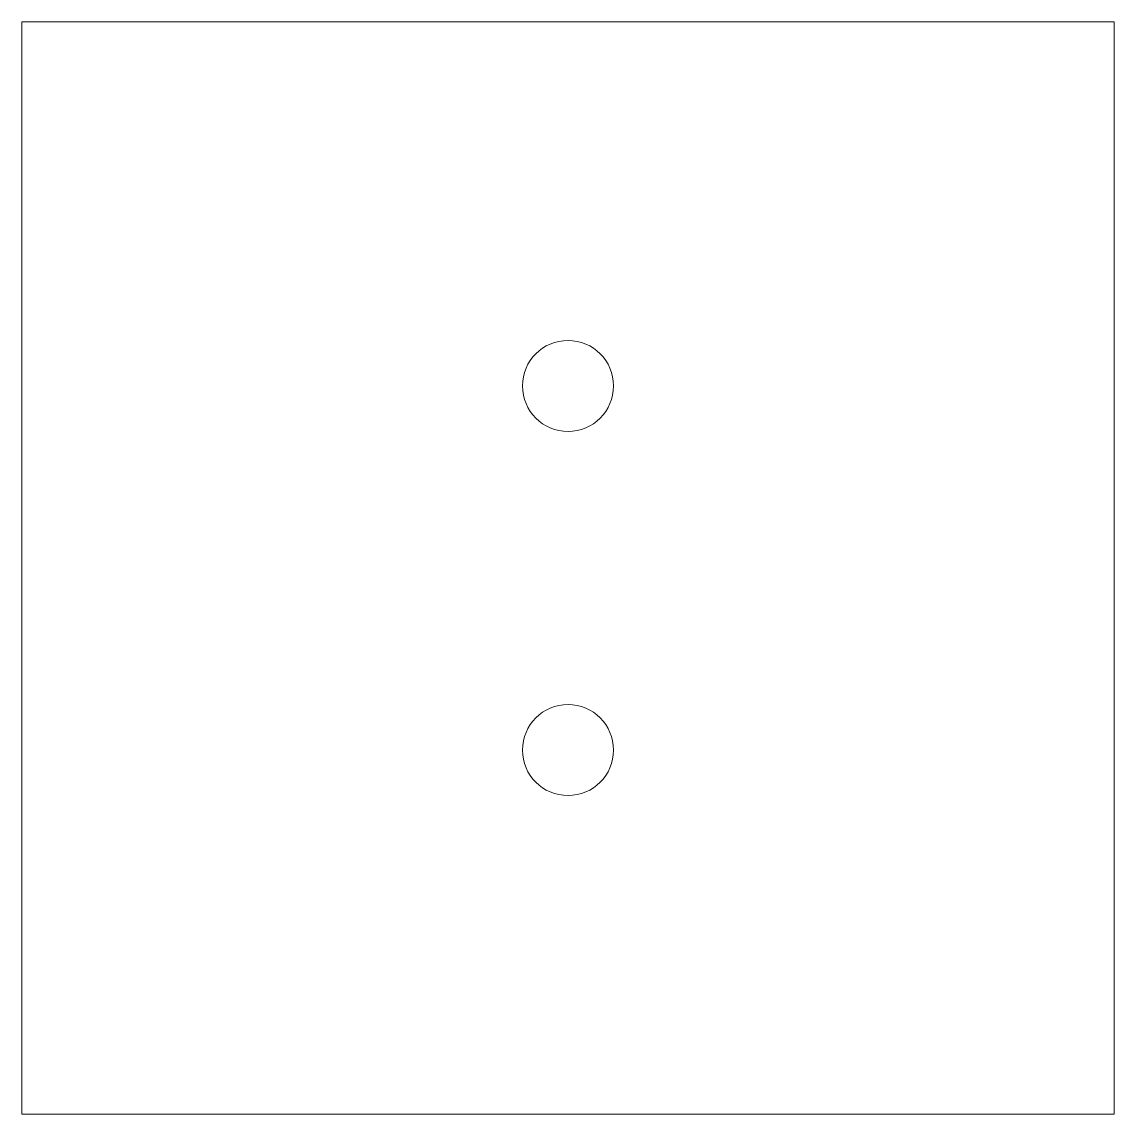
# Model space of a CAD drawing. Header units: inches. Extents: x 0 to 3, y 0 to 3.
import ezdxf

# ---------------------------------------------------------------- set-up
doc = ezdxf.new("R2010")
doc.units = ezdxf.units.IN
doc.header["$MEASUREMENT"] = 0

msp = doc.modelspace()

# ---------------------------------------------------------------- linework, layer by layer
at = {"color": 7, "linetype": 'Continuous', "lineweight": 15}
for p, q in [((3, 3), (0, 3)), ((0, 3), (0, 0)), ((3, 0), (3, 3)), ((0, 0), (3, 0))]:
    msp.add_line(p, q, dxfattribs=at)
for centre in [(1.5, 2), (1.5, 1)]:
    msp.add_circle(centre, 0.125, dxfattribs=at)

doc.saveas('drawing.dxf')
